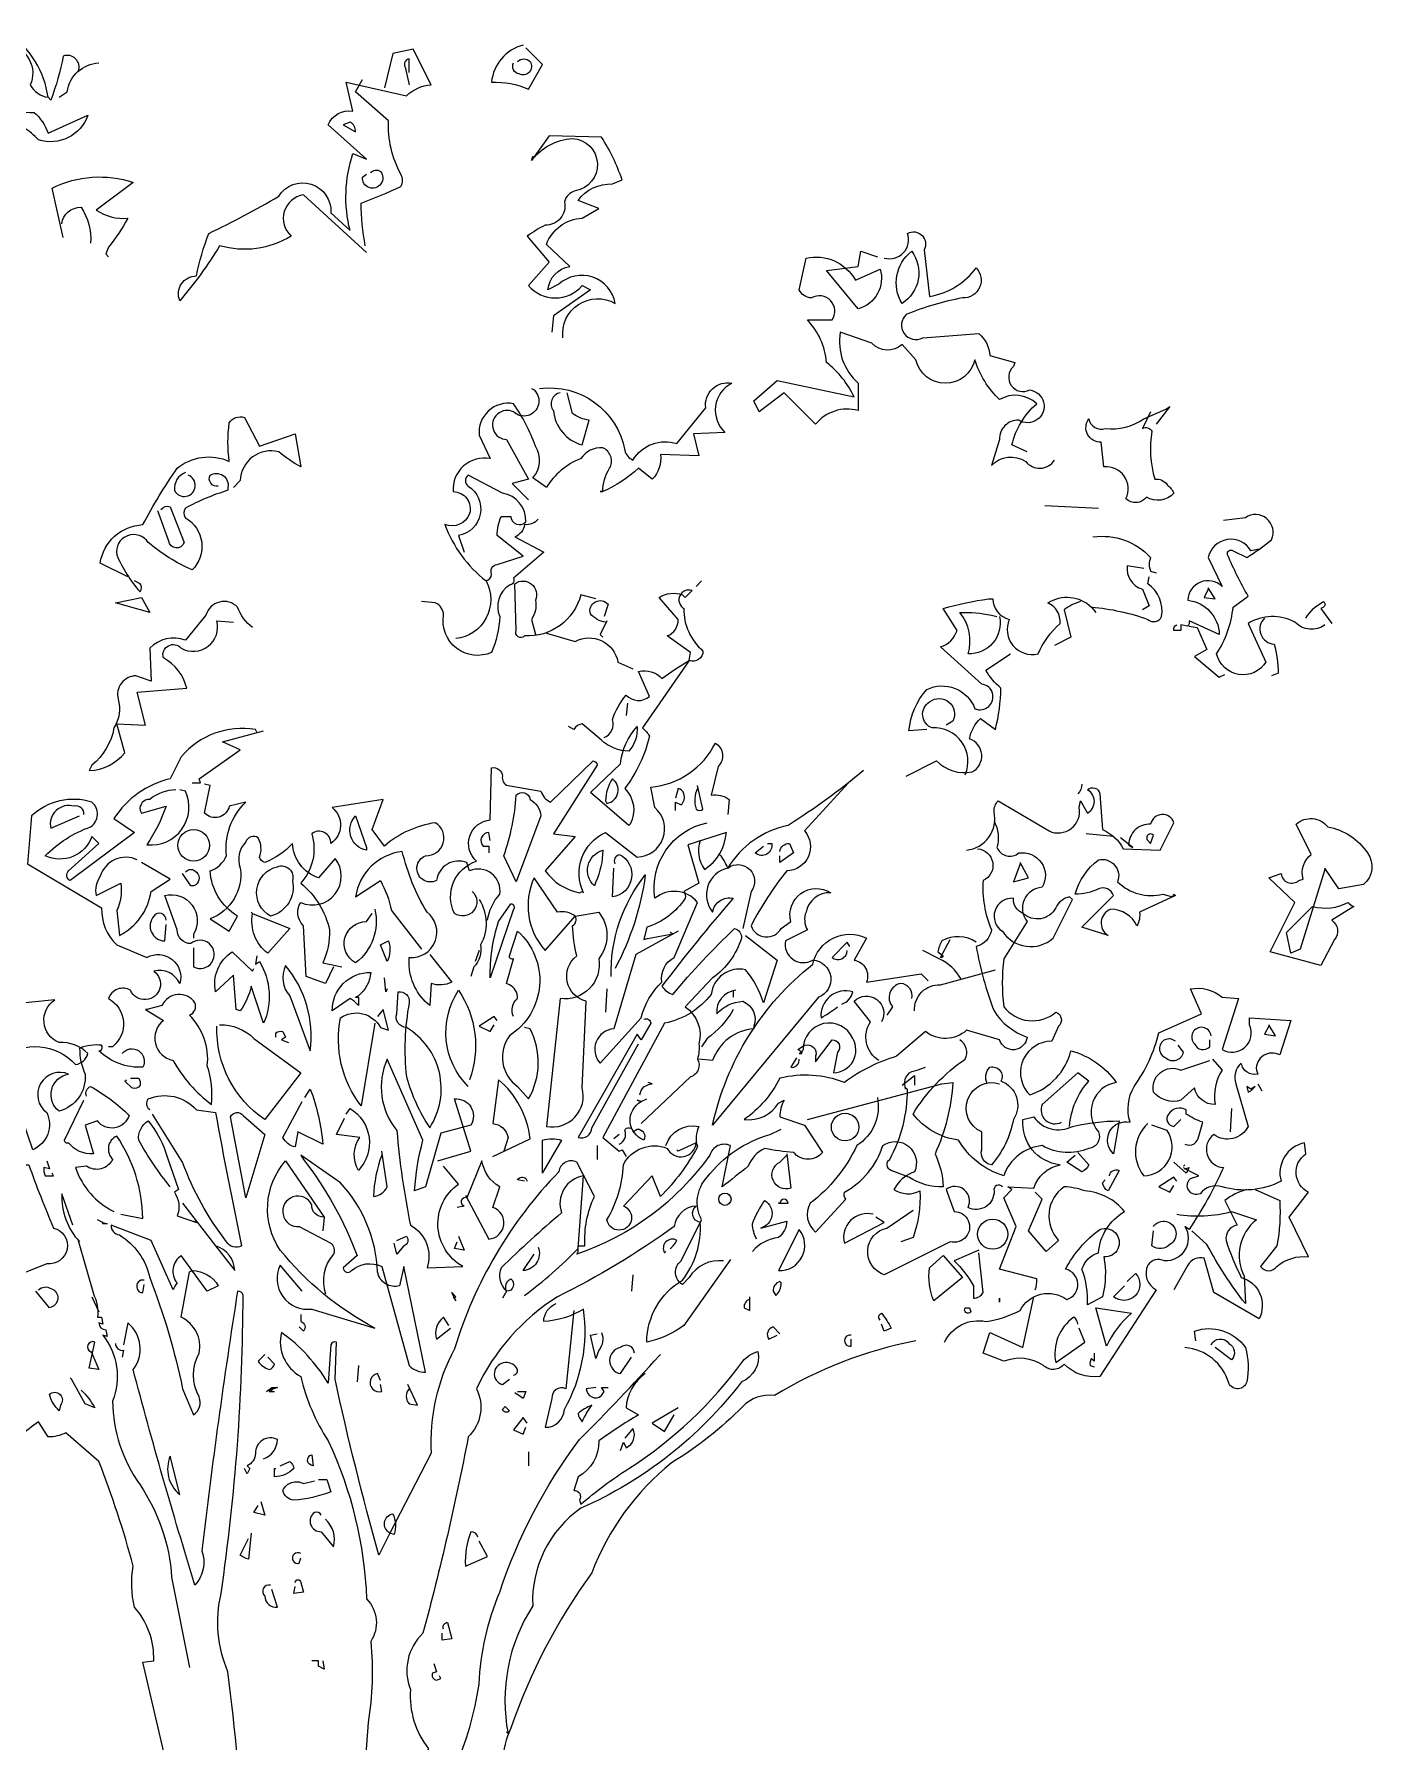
# Model space of a CAD drawing. Header units: metres. Extents: x 0 to 3.34, y 0 to 4.51.
# Drawn here: x 1.125 to 3.315, y 1.72 to 4.515 of the extents above; entities that cross this region are included whole.
import ezdxf

# ---------------------------------------------------------------- set-up
doc = ezdxf.new("R2010")
doc.units = ezdxf.units.M
doc.layers.add('Ceco.NET 19', color=7, linetype='Continuous')

msp = doc.modelspace()

# ---------------------------------------------------------------- linework, layer by layer
at = {"layer": 'Ceco.NET 19'}
for points in [[(1.026, 4.4381), (1.0147, 4.4629), (1.0125, 4.4651, -0.240921), (1.0822, 4.4314), (1.0889, 4.4314, 0.236053), (1.0822, 4.4966, -0.5), (1.1182, 4.4314, 0.236053), (1.1474, 4.4112, 0.211075), (1.0844, 4.5146, 0.162277), (1.0822, 4.4921), (1.0777, 4.4921, -0.383194), (1.0575, 4.4606, -0.056625), (1.0282, 4.4674), (1.0237, 4.4674)], [(1.1969, 4.4539, 0.651581), (1.1721, 4.4786, -0.045349), (1.1519, 4.4067), (1.1474, 4.4112)], [(1.669, 4.1571), (1.5656, 4.2515, 0.636124), (1.5453, 4.1841, -0.212875), (1.4284, 4.1683, -0.040161), (1.3632, 4.0784, -0.538727), (1.3902, 4.1189, -0.038391), (1.4105, 4.1886, 0.023422), (1.5251, 4.2493, -0.778931), (1.6105, 4.2223), (1.642, 4.1931, -0.14267), (1.6465, 4.319), (1.669, 4.31), (1.6061, 4.3662, -0.349304), (1.6465, 4.3887), (1.6353, 4.4359), (1.7342, 4.4134, -0.186783), (1.7747, 4.4314), (1.7454, 4.4898), (1.7117, 4.4831), (1.6982, 4.4269)], [(1.7387, 4.4516), (1.7387, 4.4741, 0.535172), (1.732, 4.4606), (1.7387, 4.4314)], [(1.9253, 4.4966, 0.315994), (1.8736, 4.4359, -0.114075), (1.9343, 4.4246), (1.9568, 4.4651), (1.9298, 4.4921)], [(1.9163, 4.4696, -0.449051), (1.9366, 4.4696, -0.780762), (1.9186, 4.4494, -0.5), (1.9096, 4.4674)], [(1.1654, 4.4112), (1.1789, 4.4202, -0.365204), (1.2306, 4.4674)], [(1.0417, 4.3842, 0.143021), (1.0282, 4.4314, -0.358047), (1.071, 4.4022, 0.172546), (1.1249, 4.3864, -0.123093), (1.1474, 4.3527), (1.2126, 4.3819, -0.40274), (1.1317, 4.3415, 0.082748), (1.1069, 4.3617, -0.343094), (1.0282, 4.283)], [(1.6668, 4.1683, -0.04158), (1.66, 4.238, 0.012192), (1.7252, 4.265, 0.248367), (1.7252, 4.2853, -0.13884), (1.705, 4.3729), (1.651, 4.4202), (1.6623, 4.4404)], [(1.6308, 4.3662), (1.651, 4.355, 0.276978), (1.642, 4.3707), (1.6308, 4.3662)], [(1.9905, 4.0177, -0.61586), (2.0759, 4.0739, 0.591492), (1.9838, 4.1054), (1.9658, 4.0964, -0.334061), (2.0018, 4.1346), (1.9635, 4.1706, -0.300079), (2.022, 4.2133), (2.049, 4.229), (2.0152, 4.2425, -0.24559), (2.0714, 4.2695), (2.0872, 4.2763, 0.064346), (2.0535, 4.346), (1.968, 4.3482), (1.9388, 4.3077, -0.216293), (2.0062, 4.3437, -0.89946), (2.0107, 4.2583, 0.265564), (1.9928, 4.2403, -0.5), (1.9613, 4.2021, 0.034439), (1.9321, 4.1841), (1.968, 4.1414), (1.9343, 4.1031, 0.461777), (2.022, 4.1031), (2.0355, 4.0964), (1.9748, 4.0537), (1.9725, 4.0267)], [(1.1721, 4.1818), (1.1541, 4.2628, -0.198578), (1.2868, 4.2718), (1.2261, 4.2268, 0.173447), (1.2778, 4.2133, -0.044205), (1.2463, 4.1661), (1.2418, 4.1549), (1.2463, 4.1504)], [(1.6757, 4.2875, -0.442368), (1.6915, 4.2898, -1.516525), (1.6623, 4.2808), (1.669, 4.2853)], [(1.1699, 4.2043, -0.388977), (1.2014, 4.2313, -0.162277), (1.2171, 4.1728)], [(2.5166, 4.1481, 0.600372), (2.5548, 4.1886, -0.753342), (2.5818, 4.1616), (2.5908, 4.0852, 0.194229), (2.6672, 4.1324, -0.678314), (2.6448, 4.0829, 0.051498), (2.5526, 4.0559, 0.881622), (2.5796, 4.0177), (2.6717, 4.0245, -0.201935), (2.6897, 3.9885), (2.7302, 3.9772), (2.728, 3.9705, 0.881622), (2.7549, 3.9323, -1.244614), (2.7369, 3.8828, 0.436066), (2.7055, 3.8513), (2.692, 3.8086, -0.359619), (2.7482, 3.8154, 0.522507), (2.7954, 3.8176)], [(2.7504, 3.8311), (2.7257, 3.8423, -0.157089), (2.7662, 3.9098, 0.333328), (2.7055, 3.9165, -0.128128), (2.665, 3.9817, -0.797302), (2.5683, 3.9817), (2.5458, 4.0065, -0.408356), (2.4964, 4.0087), (2.4447, 4.0267, 0.259506), (2.4739, 3.9435), (2.4739, 3.8985, 0.302765), (2.4042, 3.8761), (2.3525, 3.9278), (2.312, 3.8963), (2.303, 3.9143), (2.3412, 3.948), (2.4671, 3.921, 0.117401), (2.4222, 3.9772, 0.173203), (2.3907, 4.0469), (2.4312, 4.0469, 0.806671), (2.3975, 4.0829, -0.276978), (2.3772, 4.0964), (2.3885, 4.1481, -0.330963), (2.4694, 4.1121), (2.5099, 4.1301, -0.419418), (2.4739, 4.0649), (2.4222, 4.1279), (2.4739, 4.1346), (2.4784, 4.1593), (2.5054, 4.1504)], [(2.5616, 4.1593, -0.434998), (2.5458, 4.0739, -0.383423), (2.5616, 4.1593)], [(1.9523, 3.9345, -0.4021), (2.0917, 3.8333, 0.236053), (2.1052, 3.8176, -0.350769), (2.1771, 3.8446), (2.2243, 3.903, -0.513931), (2.2671, 3.9435, 0.519897), (2.2558, 3.8626), (2.2041, 3.8603), (2.2131, 3.8244), (2.1501, 3.8266, -0.233566), (2.1366, 3.7861), (2.1142, 3.8041, -0.081039), (2.0557, 3.7659), (2.0512, 3.7659), (2.0557, 3.7659, -0.147995), (2.067, 3.8041, 0.442368), (2.0557, 3.8378, 0.265564), (2.0197, 3.8199, 0.169403), (1.9635, 3.7726), (1.941, 3.7884, 0.349014), (1.9455, 3.8401, 0.066803), (1.9096, 3.9098, 0.501038), (1.8534, 3.8581), (1.8714, 3.8199, 0.492294), (1.8106, 3.7659, -0.5), (1.8376, 3.7299, -0.4142), (1.7972, 3.7119, 0.138321), (1.8646, 3.6198, -0.529709), (1.8151, 3.5253)], [(1.9388, 3.9345), (1.9433, 3.9323, -1.00415), (1.9096, 3.8963, 1.247116), (1.8983, 3.8513), (1.9343, 3.7861), (1.9073, 3.7794), (1.9343, 3.7524)], [(1.986, 3.9278, 0.54657), (1.9748, 3.8985, 0.310577), (2.022, 3.8423), (2.0332, 3.8828, -0.131805), (2.0062, 3.894), (1.9973, 3.9278)], [(1.2778, 3.6265), (1.2328, 3.649, -0.357925), (1.3025, 3.7119, -0.02861), (1.3587, 3.8041, -0.284912), (1.4442, 3.8154, -0.072906), (1.4442, 3.8783, -0.350769), (1.4689, 3.8873), (1.4936, 3.8401), (1.5521, 3.8603), (1.5611, 3.8064, -0.042465), (1.5251, 3.8311, 0.482147), (1.4622, 3.7839), (1.4509, 3.7726)], [(2.9528, 3.8963), (2.9393, 3.8693, -0.4142), (2.955, 3.8648, 0.112411), (2.9595, 3.7861, -0.302765), (2.9798, 3.7771, -0.099014), (2.991, 3.7636, -0.357651), (2.946, 3.7569, -0.463791), (2.9123, 3.7547, 0.593826), (2.8763, 3.8064), (2.8718, 3.8468, -0.62767), (2.8516, 3.8851, 0.457672), (2.8786, 3.8693, 0.184982), (2.9415, 3.8851), (2.9775, 3.9008), (2.9843, 3.9053), (2.9618, 3.8761)], [(1.4262, 3.7749, -0.618027), (1.4127, 3.7929, -0.649872), (1.4419, 3.7726), (1.4419, 3.7681, 0.048447), (1.3722, 3.7389, 0.291199), (1.3722, 3.7232, -0.493149), (1.3835, 3.6377, -0.073044), (1.3115, 3.6827, 0.819794), (1.2598, 3.6625, 0.07692), (1.298, 3.6018, 0.333328), (1.298, 3.6153), (1.289, 3.6198)], [(1.3722, 3.7974, 0.326447), (1.3542, 3.7681, 1.475342), (1.3767, 3.7929)], [(1.8646, 3.6198, 0.333328), (1.8736, 3.631, -0.5), (1.8826, 3.6467), (1.9253, 3.6602), (1.8826, 3.694, -0.099014), (1.8893, 3.7254), (1.9051, 3.7254, 0.663971), (1.9298, 3.7164, 0.376755), (1.8916, 3.7636), (1.8354, 3.7929, 0.5), (1.8354, 3.7749, -0.682281), (1.8196, 3.694), (1.8286, 3.667)], [(1.3318, 3.7367, -0.302765), (1.3475, 3.7412), (1.37, 3.6827, -0.816528), (1.3452, 3.685), (1.3273, 3.7344)], [(1.95, 3.7209, -0.243835), (1.9276, 3.7119, -0.263626), (1.9118, 3.6917), (1.959, 3.667), (1.9096, 3.6243, -0.535172), (1.9028, 3.613, 0.371796), (1.8871, 3.5613, -0.090164), (1.8736, 3.5028, -0.594772), (1.7949, 3.5636, 0.312363), (1.7814, 3.5838), (1.7589, 3.586)], [(3.2383, 3.5478, -0.369919), (3.1889, 3.5523, 0.264481), (3.1124, 3.5501), (3.1416, 3.4871, -0.666656), (3.0607, 3.5006, 0.123093), (3.0877, 3.577), (3.1124, 3.595, -0.027252), (3.0787, 3.6625, -0.720749), (3.0877, 3.6692), (3.1102, 3.658, 0.03653), (3.1506, 3.6872, 0.769547), (3.1079, 3.7232), (3.0719, 3.7187)], [(2.8584, 3.6917, -0.247742), (2.9528, 3.658, 0.207977), (2.9528, 3.6355), (2.9618, 3.6332)], [(3.1304, 3.6715), (3.1169, 3.6692, 0.686798), (3.0472, 3.658), (3.0697, 3.6108, 0.648468), (3.0135, 3.5883, -0.37442), (3.0652, 3.5321), (3.0157, 3.5546, -0.236053), (3.0135, 3.5456), (3.0022, 3.5478), (3.0022, 3.5388), (2.991, 3.5388, -0.4142), (2.9955, 3.5478)], [(2.9415, 3.64), (2.9146, 3.6445, 0.37204), (2.9393, 3.6063), (2.9505, 3.5793), (2.9393, 3.5725)], [(2.0445, 3.5905), (2.0197, 3.5973, -0.35936), (1.9276, 3.5298, -0.872879), (1.9141, 3.5388), (1.9118, 3.6153, -0.762802), (1.9455, 3.5883, -0.205246), (1.9388, 3.5568), (1.9455, 3.5321)], [(2.5863, 3.3769), (2.5571, 3.3747, -0.159866), (2.5863, 3.4421, -0.443787), (2.665, 3.4107, 1.153), (2.6762, 3.4511), (2.6088, 3.5118, 0.251633), (2.6358, 3.5388), (2.6133, 3.5748, -0.035156), (2.6875, 3.5905), (2.6942, 3.5905, 0.326782), (2.7212, 3.5568, 0.618027), (2.7684, 3.5006, -0.102722), (2.8044, 3.5501, 0.333328), (2.7842, 3.5838, -0.346832), (2.8561, 3.577, -0.064789), (2.9483, 3.5568, 0.5), (2.9708, 3.5613, 0.287735), (2.9483, 3.6153), (2.9505, 3.6265)], [(1.4824, 3.5433, -0.140045), (1.4577, 3.577, 0.57489), (1.406, 3.5636), (1.3722, 3.5231, 0.29335), (1.3138, 3.5096), (1.316, 3.4556), (1.2913, 3.4646, 0.477875), (1.2621, 3.4264, -0.21463), (1.2553, 3.3792, -0.178345), (1.2193, 3.3185), (1.2148, 3.3095, 0.217789), (1.2733, 3.3387), (1.2598, 3.3859), (1.307, 3.3837), (1.2935, 3.4376), (1.3745, 3.4444, 0.213028), (1.3363, 3.4939, -0.817993), (1.3655, 3.5096, 0.658905), (1.4239, 3.5546), (1.4509, 3.5523)], [(2.058, 3.3635, 0.4142), (2.0714, 3.3927, -0.085083), (2.0939, 3.4331, 0.409286), (2.1322, 3.4309), (2.1142, 3.4714, -0.286789), (2.1524, 3.4601, -0.035156), (2.1974, 3.4894), (2.1996, 3.5028), (2.1614, 3.5298, 0.308105), (2.1794, 3.5568), (2.1479, 3.5928, -0.220123), (2.1861, 3.5973), (2.1906, 3.5928), (2.2019, 3.604, 0.907883), (2.1884, 3.5748, 0.222046), (2.2198, 3.5051, -0.523941), (2.1974, 3.4894), (2.1209, 3.3792, -0.099014), (2.1322, 3.3657, -0.106323), (2.0917, 3.2803, -0.326889), (2.1007, 3.2218), (2.0984, 3.2196), (2.0355, 3.2735), (2.0849, 3.3207, -0.165176), (2.1119, 3.3814, -0.200851), (2.0984, 3.341, -0.173203), (2.0535, 3.359), (2.022, 3.3859, 0.236053), (2.0085, 3.3769), (1.9995, 3.3814)], [(2.0602, 3.5523, -0.178345), (2.0355, 3.5658, -0.817993), (2.0647, 3.5815), (2.058, 3.5613)], [(2.8381, 3.586, 0.092926), (2.8111, 3.5725), (2.8224, 3.5276), (2.7954, 3.5141)], [(3.2068, 3.5591, -0.132751), (3.2361, 3.586, -0.5), (3.2361, 3.577), (3.2316, 3.5748), (3.2496, 3.5501)], [(2.7055, 3.5613, -0.489075), (2.6538, 3.5006, 0.257034), (2.6403, 3.568, -0.076462), (2.692, 3.5636), (2.701, 3.5613)], [(3.1394, 3.5591, 0.656815), (3.1551, 3.5163, -0.053406), (3.1619, 3.4691), (3.1506, 3.4646)], [(1.9635, 3.5343), (2.0107, 3.5208, -0.510468), (2.0804, 3.4871), (2.1052, 3.4759)], [(2.5526, 3.3005), (2.602, 3.3252, 0.25), (2.6605, 3.3072, 0.663467), (2.656, 3.3612, -0.148178), (2.674, 3.3949), (2.6987, 3.3769, 0.057068), (2.7077, 3.4444, -0.099014), (2.683, 3.4736), (2.7235, 3.5006)], [(2.6493, 3.3027, 0.559616), (2.5953, 3.3792, -0.630219), (2.5908, 3.4219, -0.808411), (2.629, 3.3904), (2.6178, 3.3837)], [(1.4891, 3.3724), (1.4869, 3.3769, 0.262833), (1.3655, 3.332), (1.3475, 3.296, 0.194489), (1.2553, 3.2308), (1.289, 3.2083), (1.1834, 3.1296, -0.535172), (1.1811, 3.1454), (1.2306, 3.1903), (1.2193, 3.2016, -0.445358), (1.1429, 3.1701, -0.112671), (1.2171, 3.2173, 0.498764), (1.2193, 3.2578, 0.269211), (1.1204, 3.2353), (1.1137, 3.1566), (1.2351, 3.0847, 0.212448), (1.2598, 3.024), (1.3093, 3.0037, -0.669449), (1.3632, 2.961, 0.362045), (1.3205, 2.9812, -1.319412), (1.2823, 2.9498, 0.480621), (1.2463, 2.9363, -0.538818), (1.2531, 2.8576), (1.2463, 2.8576)], [(1.8421, 3.1116, -0.931778), (1.8129, 3.0757, -0.45929), (1.8489, 3.1611, -0.660172), (1.8714, 3.2286), (1.8736, 3.314, -0.442368), (1.8916, 3.3005, 0.4142), (1.9006, 3.2848), (1.9545, 3.2758, 0.219635), (1.9703, 3.2578), (2.04, 3.3252, -0.333328), (2.0467, 3.3185), (1.9748, 3.2061), (2.0107, 3.2016), (1.9613, 3.1454, 0.188675), (2.0175, 3.1094), (2.022, 3.1116), (2.0242, 3.1094, -0.420059), (2.0602, 3.2083), (2.1119, 3.1679, 0.685608), (2.1411, 3.2488), (2.1344, 3.2825, 0.263565), (2.2401, 3.3545, -0.49028), (2.2446, 3.3162), (2.2333, 3.269, -0.205246), (2.2626, 3.2623), (2.2603, 3.2375)], [(2.4829, 3.3095, -0.032425), (2.3592, 3.2196, 0.210526), (2.2603, 3.1499, 0.557053), (2.2356, 3.0779, -0.431534), (2.2693, 3.1004, 0.015289), (2.1524, 2.9565, 0.162277), (2.1704, 2.943, -0.030579), (2.2715, 3.0509, -0.355026), (2.2828, 3.0352, -0.161758), (2.2356, 2.97), (2.1906, 2.9228, -0.32045), (2.2131, 2.8621, -0.099014), (2.2108, 2.8374, -0.46698), (2.1996, 2.8081), (2.1187, 2.7317)], [(1.3565, 3.278, 0.162277), (1.3138, 3.2623, 0.463791), (1.298, 3.2443), (1.3003, 3.2398), (1.3408, 3.251, -0.058853), (1.3093, 3.1881, 0.588898), (1.3722, 3.2758), (1.3632, 3.278)], [(1.615, 2.988), (1.6016, 2.961), (1.5701, 2.9722), (1.5656, 3.0554, -0.355026), (1.5611, 3.0937, 0.788391), (1.6173, 3.1656), (1.5903, 3.1341, -0.312881), (1.5476, 3.1903, -0.116058), (1.5026, 3.1589, -0.265564), (1.4936, 3.1679, 0.226822), (1.4914, 3.1993, 0.49527), (1.4712, 3.1926, 0.295303), (1.4622, 3.1499, -0.346893), (1.4127, 3.0667), (1.4442, 3.0464), (1.4577, 3.0712, -0.244461), (1.4127, 3.1454, 0.215332), (1.4397, 3.1701, -0.236053), (1.4712, 3.2578), (1.4442, 3.251, -0.59729), (1.4037, 3.2398), (1.4127, 3.2848), (1.4037, 3.287)], [(1.9141, 3.1274), (1.8938, 3.1701, 0.065445), (1.9141, 3.269, -0.659393), (1.9366, 3.2623, -0.236053), (1.9545, 3.2353), (1.9141, 3.1274)], [(2.0625, 3.2555, 0.659393), (2.0714, 3.296, 0.139038), (2.0602, 3.26), (2.0625, 3.2555)], [(2.1749, 3.2443), (2.1749, 3.2578), (2.1839, 3.2533, 0.302765), (2.1884, 3.2713, 0.265564), (2.1794, 3.2803), (2.1749, 3.2645)], [(2.2108, 3.2803, 0.195877), (2.2086, 3.2465, 0.4142), (2.2198, 3.2465), (2.2108, 3.2848)], [(2.4582, 3.2893), (2.3862, 3.2106, -0.63649), (2.357, 3.1454, 0.04776), (2.2985, 3.0554, 0.639832), (2.348, 3.0509), (2.3637, 3.0622, -0.689148), (2.4289, 3.1094, 0.369919), (2.3885, 3.0779, 0.225418), (2.3907, 3.0487), (2.3547, 3.0307, 0.638885), (2.3997, 2.9992, -0.813461), (2.4087, 2.9385), (2.2356, 2.7294, -0.173706), (2.3997, 2.9925, -0.490295), (2.4874, 3.0352), (2.4671, 2.9992, -0.489075), (2.4874, 2.9633), (2.5773, 2.9767), (2.5886, 2.9655)], [(2.6515, 3.1791, 0.444092), (2.6965, 3.242, -0.197815), (2.7032, 3.26), (2.7864, 3.2106, 0.607483), (2.8359, 3.2488), (2.8381, 3.26), (2.8494, 3.2398, 0.589737), (2.8494, 3.278, -0.60791), (2.8696, 3.2713), (2.8741, 3.2128, -0.177399), (2.9078, 3.1813), (2.9685, 3.1791), (2.991, 3.2241, 0.765594), (2.9528, 3.2218, 0.420074), (2.9168, 3.1881), (2.9236, 3.1836), (2.9033, 3.1993)], [(2.8404, 3.287, -0.173203), (2.8336, 3.2713)], [(1.2059, 3.2375, 0.541687), (1.1901, 3.251, 0.576218), (1.1519, 3.2151), (1.1991, 3.2353)], [(1.8669, 3.0644, -0.149368), (1.8871, 3.1071, 0.589905), (1.8376, 3.1454), (1.8331, 3.1589, 0.490158), (1.7837, 3.1296, -1.060547), (1.7657, 3.1701, 0.776093), (1.7814, 3.2241, 0.142365), (1.6982, 3.1858), (1.678, 3.2128), (1.696, 3.2623), (1.6128, 3.2488, -0.50354), (1.6105, 3.1903, 0.628937), (1.5791, 3.2061, -0.265564), (1.5611, 3.1251, -0.169571), (1.6083, 3.0487, -0.119873), (1.5971, 2.9947), (1.6285, 2.988)], [(1.669, 3.1836), (1.669, 3.1791, -0.602081), (1.651, 3.2353), (1.669, 3.1836)], [(2.1794, 3.0464), (2.1097, 3.0082), (2.0737, 2.8868, 0.621735), (2.0512, 2.8306), (2.1187, 2.9048, -0.145264), (2.1524, 2.9633, -0.318115), (2.1726, 3.0037), (2.2108, 3.0937, 0.4142), (2.1411, 3.1004, -0.3983), (2.2266, 3.2241)], [(2.6965, 3.2263, -0.203796), (2.701, 3.1836, 0.5), (2.7369, 3.1746, -0.634598), (2.7752, 3.1184, 0.605972), (2.7504, 3.0622), (2.7122, 3.0015, 0.057175), (2.7122, 2.9228, 0.421936), (2.7976, 2.9138, -0.582718), (2.8021, 2.8913), (2.7909, 2.8666, 0.620148), (2.7504, 2.7834), (2.7549, 2.7789, 0.257812), (2.8224, 2.8508, -0.173203), (2.8966, 2.7991, 0.587067), (2.8673, 2.7182, -0.514618), (2.8516, 2.6912, -0.232178), (2.7752, 2.6957, 0.29216), (2.7122, 2.6462, -0.185837), (2.638, 2.7047, -0.198715), (2.5638, 2.7474, -0.106171), (2.6493, 2.8374, 0.37854), (2.6403, 2.8688)], [(3.2383, 3.1476), (3.1978, 3.0172), (3.1821, 3.0105), (3.1754, 3.0442), (3.2181, 3.0869, 0.182709), (3.2765, 3.0937, 0.162277), (3.2855, 3.0869), (3.2496, 3.0644, -0.442368), (3.2541, 3.033), (3.2316, 2.9902), (3.1484, 3.0127), (3.1889, 3.0937), (3.1461, 3.1341), (3.1664, 3.1409, 0.608597), (3.1956, 3.1296), (3.2023, 3.1319, -0.302765), (3.2158, 3.1723), (3.1911, 3.2218, -0.435272), (3.2428, 3.2173, -0.199997), (3.308, 3.1746, -0.39035), (3.3013, 3.1229), (3.2608, 3.1161), (3.2383, 3.1499), (3.2383, 3.1476)], [(1.8714, 3.1948), (1.8691, 3.2083, 0.663971), (1.8601, 3.1858), (1.8691, 3.1858), (1.8691, 3.1746)], [(2.2153, 3.1948, 0.240036), (2.2221, 3.1476, 0.2379), (2.2581, 3.2083), (2.1951, 3.1881), (2.2131, 3.1251), (2.1884, 3.1116, -0.236053), (2.1906, 3.1004, -0.178345), (2.1277, 3.0532), (2.1232, 3.033, -0.026764), (2.1704, 3.0419), (2.1659, 3.0442)], [(2.3255, 3.1903), (2.3323, 3.1903, -0.707504), (2.3053, 3.1746), (2.3188, 3.1858)], [(2.3457, 3.1768, -0.380188), (2.3615, 3.1903), (2.3682, 3.1746), (2.3457, 3.1589), (2.3457, 3.1701)], [(2.9573, 3.2038, 1), (2.9483, 3.1948), (2.9528, 3.1903), (2.9573, 3.2038)], [(1.2935, 3.1634, 0.456619), (1.2328, 3.1364, 0.205246), (1.2261, 3.1049), (1.2666, 3.1251, -0.146759), (1.2598, 3.0802), (1.2643, 3.0397, 0.245285), (1.316, 3.1116), (1.3475, 3.1319), (1.3003, 3.1589)], [(2.6695, 3.1813, -0.781662), (2.6785, 3.1296, 0.117264), (2.692, 3.0487, -0.313339), (2.6672, 3.0217, 0.047501), (2.6965, 2.916, 0.169022), (2.7504, 2.8733, -0.818817), (2.7055, 2.8688), (2.6515, 2.8846, -0.366302), (2.5841, 2.8823), (2.5368, 2.8418, 0.087692), (2.4514, 2.7991, 0.152817), (2.3457, 2.8059, -0.122787), (2.2873, 2.7384, 0.295853), (2.3435, 2.7654), (2.3525, 2.7699, 0.119873), (2.3457, 2.7429), (2.3862, 2.7294), (2.4154, 2.6845, -0.477066), (2.3682, 2.6845, -0.0401), (2.321, 2.6912, 0.198517), (2.294, 2.662, -0.006836), (2.2513, 2.6283), (2.2648, 2.6957, 0.45993), (2.2311, 2.68, -0.158264), (2.013, 2.5181), (2.0152, 2.5226), (2.0152, 2.5316), (2.0265, 2.5316, -0.124191), (2.0422, 2.6125), (2.013, 2.6687, 0.514618), (1.9838, 2.653, 0.118927), (1.8129, 2.363, 0.137955), (1.7747, 2.1921), (1.7072, 2.0617, -0.704712), (1.7117, 2.0932, -0.204086), (1.714, 2.0594), (1.7072, 2.0617), (1.6892, 2.0257, -0.014694), (1.6173, 2.3135), (1.6195, 2.3742, 0.4142), (1.6105, 2.3697), (1.6061, 2.3068, 0.101822), (1.5296, 2.3899, 0.33992), (1.5611, 2.318, 0.085938), (1.6061, 2.2123, -0.100525), (1.669, 1.9538, -0.35463), (1.6757, 1.8841, -0.067169), (1.6713, 1.7514), (1.6443, 1.3872)], [(1.7724, 3.0082), (1.8084, 2.9633, -0.204086), (1.7747, 2.961), (1.7724, 2.925, -0.226822), (1.7387, 2.9947), (1.7387, 3.0037, 0.749039), (1.7679, 3.0779, -0.077942), (1.7275, 3.1768, 0.34404), (1.651, 3.1026), (1.6915, 3.1296, -0.080353), (1.7095, 3.0802), (1.7589, 3.0172)], [(2.0422, 3.1206, -0.592255), (2.0557, 3.1791, -0.099731), (2.0445, 3.1274), (2.0422, 3.1206)], [(2.0759, 3.1566, -0.4142), (2.0827, 3.1723, -0.738571), (2.0714, 3.1026), (2.0737, 3.1499)], [(2.2468, 3.1723, -0.062256), (2.2603, 3.1499, -0.882339), (2.2985, 3.1116), (2.285, 3.0509)], [(2.9933, 3.1049), (2.9348, 3.0779, -0.162277), (2.9303, 3.0554, 0.291199), (2.8876, 3.0824, 0.630219), (2.8831, 3.0397), (2.8404, 3.0532), (2.8921, 3.1049, 0.4142), (2.8673, 3.1161, -0.124695), (2.8291, 3.1071, -0.156006), (2.8673, 3.1634, -0.597885), (2.8988, 3.1274, 0.261948), (2.973, 3.1071), (2.9888, 3.1026), (2.991, 3.1071), (2.9933, 3.1049)], [(1.3722, 3.1431, -0.5), (1.3902, 3.1431, -0.582718), (1.3857, 3.1206), (1.3812, 3.1206), (1.3677, 3.1409)], [(1.5229, 3.1521, -0.630219), (1.5476, 3.1296, -0.40654), (1.5116, 3.0712, -0.689621), (1.5229, 3.1521)], [(2.0107, 3.0712), (2.049, 3.0779, -0.352936), (2.049, 3.0015, -0.5103), (1.986, 2.9363), (1.9635, 2.7272, 0.554825), (2.022, 2.7901), (2.0287, 2.9318, -0.628204), (2.013, 3.006, -0.044617), (2.0062, 3.0554, 0.4142), (2.0107, 3.0712, 0.205246), (1.9815, 3.0779), (1.9433, 3.1341, 0.298126), (1.9613, 3.015), (2.0107, 3.0712)], [(2.0692, 2.9722, -0.174072), (2.1254, 3.1386, -0.088486), (2.0759, 2.9857)], [(1.3857, 3.0195), (1.3857, 2.988, 1.877945), (1.3812, 3.0262, -0.4142), (1.3587, 3.0487), (1.3385, 3.1049, -0.674286), (1.3857, 3.0419), (1.3857, 3.0352)], [(2.7437, 3.0757, -0.319077), (2.728, 3.1004, 0.777725), (2.71, 3.0464, 0.455246), (2.7932, 3.0352), (2.8246, 3.0982), (2.8201, 3.1026, 0.25296), (2.7976, 3.0847, -0.489075), (2.7437, 3.0757)], [(1.3408, 3.0644, 0.741867), (1.3205, 3.0712, 0.6409), (1.3385, 3.0307), (1.3408, 3.0577)], [(1.4824, 3.0757), (1.5431, 3.0509), (1.5071, 3.0105, -0.284134), (1.4824, 3.0757), (1.4801, 3.0779), (1.4824, 3.0757)], [(1.6825, 3.0824, -0.297256), (1.651, 2.9947, -0.782791), (1.669, 3.0622), (1.678, 3.0757)], [(1.8534, 3.0982, -0.272202), (1.8556, 3.024, -0.236053), (1.8444, 2.988), (1.8399, 2.9722)], [(1.8714, 2.97, -0.079437), (1.8848, 3.0622), (1.9051, 3.0914, -0.618027), (1.9096, 3.0824), (1.8714, 2.97)], [(1.9096, 2.907, -0.35614), (1.9163, 2.9363, 0.302765), (1.9028, 2.9588), (1.8983, 2.961), (1.9096, 3.0015, -0.618027), (1.9028, 3.006), (1.9163, 3.0464, -0.499023), (1.9028, 2.8756, 0.420273), (1.9163, 2.7924), (1.9343, 2.7721, 0.254562), (1.9366, 2.8868), (1.9276, 2.8891)], [(1.7027, 2.997), (1.6915, 3.024), (1.705, 3.0307, -0.195877), (1.7027, 2.997)], [(2.2895, 3.0397), (2.3412, 2.9992), (2.3188, 2.9295, 0.096893), (2.2895, 2.9835, 0.449585), (2.2333, 2.943, -0.175735), (2.1569, 2.8958), (2.0557, 2.7092), (2.0827, 2.6867), (2.0872, 2.689), (2.0939, 2.6777)], [(2.4604, 3.0217), (2.4559, 3.0285), (2.4312, 3.0037, 0.630219), (2.4559, 3.015)], [(2.6672, 3.0285, 0.278625), (2.611, 3.0307, 0.07106), (2.6043, 3.0127), (2.6133, 3.006), (2.611, 3.0037), (2.6088, 3.0037), (2.6245, 3.033)], [(1.4891, 3.006), (1.4869, 2.9925), (1.4936, 2.997, -0.242218), (1.5004, 2.8958), (1.4801, 2.9565, -0.092926), (1.4622, 2.916), (1.4554, 2.9183), (1.4509, 2.9745), (1.4217, 2.9475, -0.309006), (1.4487, 3.0127), (1.4824, 2.9812), (1.4846, 2.9857)], [(2.6425, 2.9678, 0.159607), (2.6065, 3.0015), (2.5796, 3.015)], [(1.5364, 2.9902, 0.305054), (1.5431, 2.9408), (1.5768, 2.8508, 0.208984), (1.5364, 2.9902)], [(1.6555, 2.9408), (1.651, 2.9385), (1.6555, 2.9385), (1.6555, 2.925, 0.099014), (1.642, 2.9363), (1.6128, 2.916, -0.428558), (1.6757, 2.979, -0.211655), (1.6555, 2.9408)], [(2.5661, 2.916, -0.447098), (2.6088, 2.9588), (2.6987, 2.9835)], [(1.2688, 2.8463, -0.923187), (1.3025, 2.8239, -0.205933), (1.2306, 2.8508, 0.618027), (1.2351, 2.8598, 0.123093), (1.1991, 2.8553, 0.111496), (1.2081, 2.8126, -0.361099), (1.1654, 2.7519, -0.656662), (1.1811, 2.8126, 0.887543), (1.1452, 2.7497, -0.427811), (1.1227, 2.689), (1.0889, 2.7879, 0.077148), (0.9923, 2.8441), (0.9923, 2.8486), (0.981, 2.8486), (1.071, 2.8396, -0.386002), (1.1924, 2.8284, 0.310577), (1.2126, 2.8463, 0.21463), (1.1654, 2.8643, -0.608597), (1.1586, 2.934), (1.0889, 2.9273, 0.236053), (1.062, 2.9453), (1.0507, 2.9408)], [(1.3093, 2.9183), (1.307, 2.9183), (1.3363, 2.9003, 0.643906), (1.352, 2.8351, 0.101837), (1.4149, 2.7632, 0.105927), (1.4082, 2.8261, 0.22554), (1.379, 2.9093, 0.4142), (1.388, 2.9295, 0.580322), (1.334, 2.925), (1.3093, 2.9183)], [(1.7342, 2.8891, -0.523941), (1.7185, 2.9115), (1.7207, 2.9475, -0.5), (1.7387, 2.9295, 0.072708), (1.7342, 2.8081, 0.077194), (1.7724, 2.7249, 0.423996), (1.7342, 2.8891)], [(1.8354, 2.7924, -0.356445), (1.8196, 2.9498, -0.241074), (1.8376, 2.8036)], [(2.2738, 2.9498, 0.4142), (2.2423, 2.9115, -0.198578), (2.285, 2.9318, -0.4142), (2.303, 2.8913), (2.303, 2.8868, 0.297668), (2.2356, 2.8351), (2.2131, 2.8374)], [(2.4469, 2.9273, 0.291199), (2.4649, 2.9475, 0.528915), (2.4132, 2.9048, 0.039932), (2.4402, 2.9228)], [(2.5076, 2.8351, -0.424515), (2.4941, 2.8981), (2.4671, 2.9318, -0.880783), (2.5121, 2.8981)], [(2.5616, 2.9363, 0.45993), (2.5436, 2.961, 0.578781), (2.5301, 2.9228), (2.5211, 2.9093)], [(2.7639, 2.4596, 0.123093), (2.7662, 2.4776), (2.7055, 2.4934), (2.7324, 2.5631), (2.7122, 2.6103), (2.7257, 2.6238), (2.719, 2.6283), (2.7617, 2.626, -0.276978), (2.8044, 2.6642, -0.407166), (2.7437, 2.7384), (2.7617, 2.7429, 0.386765), (2.8246, 2.7272, -0.051407), (2.9011, 2.7362), (2.8921, 2.6822, -0.775711), (2.9191, 2.7339, -0.210693), (2.9258, 2.7924, 0.09433), (2.9663, 2.8801), (3.036, 2.9115), (3.018, 2.952, -0.236053), (3.0697, 2.9385), (3.0967, 2.9363), (3.0697, 2.8531, 0.739182), (3.1147, 2.8936), (3.1147, 2.9048), (3.1821, 2.9003), (3.1641, 2.8441, 0.593628), (3.1259, 2.8194), (3.1281, 2.8126, -0.427887), (3.1012, 2.8306, 0.302765), (3.0922, 2.7969), (3.1124, 2.7272, -0.464859), (3.0562, 2.7137, 0.698227), (3.0719, 2.6597, -0.045349), (3.0157, 2.5586), (3.009, 2.5631, -0.599991), (2.9753, 2.5069, 0.395447), (2.9483, 2.5001, 0.406204), (2.9618, 2.4596), (2.8696, 2.318, -0.242004), (2.8111, 2.3382, -0.463791), (2.7774, 2.336, 0.242371), (2.7122, 2.3427), (2.6785, 2.3562), (2.6897, 2.3899), (2.7437, 2.3652), (2.7617, 2.4484)], [(1.6825, 2.8958), (1.66, 2.7609, -0.216599), (1.6263, 2.9048, -0.447189), (1.6915, 2.8891), (1.705, 2.8846), (1.696, 2.9183), (1.687, 2.907)], [(2.2693, 2.9183, -0.109482), (2.2266, 2.8711), (2.2176, 2.8576)], [(1.4284, 2.8936, -0.195694), (1.4846, 2.8711), (1.5611, 2.8149), (1.5026, 2.7384, -0.258652), (1.4239, 2.8913)], [(1.5206, 2.8733), (1.5206, 2.8801, -0.236053), (1.5319, 2.8823), (1.5364, 2.8733), (1.5296, 2.8688), (1.5409, 2.8643)], [(2.1232, 2.9026, -0.535172), (2.1344, 2.8958), (2.1187, 2.8688), (2.1119, 2.8778), (2.0152, 2.7092, 0.523941), (2.0377, 2.7249), (2.1142, 2.8621)], [(2.3862, 2.8598, -0.632065), (2.4042, 2.8418), (2.4042, 2.8329), (2.4312, 2.8688, -0.680847), (2.4402, 2.8486), (2.4334, 2.8149, 0.580322), (2.4649, 2.8711, 0.820084), (2.384, 2.8531), (2.3817, 2.8486), (2.375, 2.8531), (2.3862, 2.8598)], [(3.0517, 2.8756, 1.387421), (3.0247, 2.8621, 0.544022), (3.0495, 2.8576), (3.0495, 2.8688)], [(2.9933, 2.8666, 1.182175), (2.9775, 2.8396, 0.588394), (3.0067, 2.8486), (2.9977, 2.8598)], [(1.7859, 2.671), (1.8399, 2.6867), (1.8129, 2.7721, -0.618027), (1.8399, 2.7294), (1.7904, 2.7159), (1.7657, 2.6283), (1.7477, 2.6215, -0.048447), (1.7612, 2.7047), (1.7027, 2.8374, 0.283707), (1.7185, 2.7204, 0.030441), (1.7409, 2.5653, -0.369919), (1.7679, 2.4956), (1.8264, 2.4979, -0.550293), (1.8196, 2.6328), (1.7949, 2.662)], [(2.3727, 2.8396), (2.3637, 2.8239, 0.45993), (2.3772, 2.8351), (2.3772, 2.8374)], [(2.3907, 2.7384), (2.611, 2.7969), (2.629, 2.7991, -0.09053), (2.5998, 2.6822, -0.098373), (2.6133, 2.6283, -0.158417), (2.5571, 2.644), (2.5279, 2.6552, -0.618027), (2.5256, 2.6732, 0.124496), (2.5548, 2.7879), (2.5503, 2.7901), (2.5526, 2.7879, -0.4142), (2.5616, 2.8171), (2.5706, 2.8194), (2.5841, 2.8239)], [(2.6852, 2.7969, -0.32518), (2.6897, 2.8239, -0.660995), (2.7077, 2.8014, -0.484589), (2.728, 2.7384, -0.136536), (2.692, 2.6642, -0.447098), (2.6762, 2.689), (2.6762, 2.7182, -0.949951), (2.7055, 2.7969)], [(3.054, 2.8374), (3.0697, 2.8194, 0.185669), (3.0585, 2.7632, -0.373596), (3.0247, 2.7901), (3.0022, 2.7699, -0.302765), (2.9573, 2.7834, -0.609818), (3.0022, 2.8194), (3.0495, 2.8351)], [(1.2823, 2.8059), (1.2958, 2.8059, -0.236053), (1.298, 2.7946, -0.4142), (1.2845, 2.7901), (1.2733, 2.8014), (1.2756, 2.8036)], [(1.8758, 2.6777), (1.9366, 2.7069, 0.194931), (1.8848, 2.8036), (1.8758, 2.7317, -0.335129), (1.9006, 2.7092), (1.8938, 2.6867), (1.8961, 2.6912)], [(2.1164, 2.7789, -0.368179), (2.1366, 2.7969), (2.1299, 2.7991)], [(2.8201, 2.7272, -0.165222), (2.8516, 2.8014), (2.8336, 2.8149), (2.7752, 2.7632, 0.703232), (2.8066, 2.7339)], [(1.2104, 2.7766, -0.4142), (1.2171, 2.7924, -0.068741), (1.28, 2.7452, -0.613083), (1.2283, 2.7362), (1.2081, 2.7294), (1.2216, 2.6822, -0.248093), (1.1811, 2.7002, -0.618027), (1.1744, 2.7047), (1.2059, 2.7699)], [(1.3138, 2.7542, -0.369919), (1.3115, 2.7721, -0.322647), (1.3902, 2.7542), (1.4217, 2.7497, 0.00798), (1.4644, 2.5316, -0.4142), (1.4397, 2.5383, -0.077515), (1.3677, 2.6687), (1.3183, 2.7474)], [(1.5678, 2.7744), (1.5768, 2.7879, -0.071396), (1.5971, 2.698), (1.5566, 2.7182), (1.5521, 2.6935, -0.236053), (1.5319, 2.7092), (1.5633, 2.7677)], [(2.0827, 2.698, 0.4142), (2.0917, 2.7204, -0.819794), (2.1052, 2.7182), (2.1119, 2.7227, -0.566177), (2.1232, 2.7047, -0.644958), (2.1187, 2.7677), (2.1119, 2.7699), (2.1187, 2.7677), (2.1277, 2.7721)], [(2.5054, 2.7744, -0.310577), (2.4716, 2.6957, -0.122925), (2.3952, 2.6013, 0.363174), (2.4042, 2.5541), (2.4537, 2.608, -0.236053), (2.4514, 2.6193, 0.191803), (2.5144, 2.6957, -0.770874), (2.5661, 2.653, 0.162277), (2.5368, 2.6305), (2.5324, 2.6238, 0.265564), (2.5751, 2.6215, -0.095016), (2.5638, 2.5451), (2.5436, 2.5383)], [(1.4712, 2.6103), (1.4464, 2.7429, -0.561981), (1.4667, 2.7452), (1.5026, 2.7137), (1.4712, 2.6103)], [(1.6353, 2.7474), (1.642, 2.7564, -0.480316), (1.6555, 2.6552, -0.290115), (1.6578, 2.7092), (1.6195, 2.7137), (1.633, 2.7407)], [(3.009, 2.698, 0.535172), (3.0315, 2.7114), (3.0382, 2.7339, -0.069427), (3.0112, 2.7474), (3.0112, 2.7542, 0.38205), (2.982, 2.7474, 0.608597), (2.991, 2.7272), (3.0022, 2.7384)], [(1.2666, 2.5833), (1.3025, 2.5765, 0.145935), (1.2598, 2.7114, 0.523941), (1.2531, 2.6732, -0.45993), (1.2104, 2.662), (1.1924, 2.6597, 0.199142), (1.2553, 2.5878)], [(1.3475, 2.6283, -0.047333), (1.2958, 2.7047, -0.291199), (1.3115, 2.7362, -0.104111), (1.343, 2.6755), (1.361, 2.6238), (1.3542, 2.6193, -0.257767), (1.3587, 2.581), (1.3902, 2.5698), (1.3857, 2.5721)], [(2.1591, 2.6957, -0.384506), (2.2131, 2.7272, 0.195877), (2.2108, 2.6935, -0.073074), (2.1501, 2.6125), (2.1366, 2.6462), (2.0894, 2.5968, -1.743393), (2.0625, 2.5743, 0.124786), (2.0894, 2.6642, -0.390579), (2.1614, 2.6912, 0.76149), (2.2086, 2.7002), (2.1794, 2.6867), (2.1771, 2.689)], [(2.2536, 2.5069, 0.295853), (2.1974, 2.4799), (2.1861, 2.4686, -0.531342), (2.1839, 2.5069), (2.2176, 2.5743, -0.321411), (2.2266, 2.644, -0.165146), (2.33, 2.7137), (2.348, 2.7227)], [(2.9483, 2.7317, 0.392609), (2.9415, 2.6462, 0.592926), (2.9798, 2.7204), (2.955, 2.7294)], [(1.6937, 2.68, 0.077118), (1.6802, 2.6125, 0.267303), (1.7027, 2.6283), (1.6937, 2.6867)], [(1.959, 2.6552), (1.9568, 2.6507), (1.9568, 2.7047, -0.145767), (1.9883, 2.7047), (1.959, 2.6552)], [(2.8336, 2.6845), (2.8516, 2.6642, -0.199997), (2.8404, 2.653), (2.8156, 2.6687), (2.8291, 2.68)], [(3.1237, 2.6238), (3.1641, 2.6058, -0.062256), (3.1596, 2.5316), (3.1326, 2.4979, 0.511307), (3.1596, 2.4979, -0.211151), (3.2113, 2.5136), (3.1799, 2.5788), (3.2113, 2.6193, -0.569229), (3.2068, 2.6822), (3.2046, 2.7002, 0.435181), (3.1664, 2.6373, -0.191376), (3.0697, 2.6283, 0.32045), (3.0337, 2.617, -0.867294), (3.018, 2.6417), (3.0315, 2.6462), (3.009, 2.6575), (3.0067, 2.6597), (3.009, 2.6575), (3.0157, 2.6597), (3.0112, 2.6507), (2.991, 2.6687)], [(1.1024, 2.6642), (1.1159, 2.6642, 0.014771), (1.1564, 2.5608, -0.94693), (1.1452, 2.5024), (1.1002, 2.4844, 0.033691), (1.071, 2.5338, -0.489075), (1.008, 2.5721, 0.024368), (1.0889, 2.6148, 0.28447), (1.0979, 2.662)], [(1.1452, 2.671), (1.1496, 2.6575), (1.1407, 2.6597, 0.162277), (1.1429, 2.6462), (1.1564, 2.6462), (1.1541, 2.6507)], [(1.5633, 2.4574), (1.5274, 2.5001, 0.598862), (1.5791, 2.4282), (1.6825, 2.3967, -0.099014), (1.5274, 2.5248, -0.340195), (1.5364, 2.671), (1.5993, 2.5788), (1.5971, 2.5563)], [(1.5656, 2.6732, -0.076447), (1.6533, 2.5158), (1.6308, 2.4956, 0.704712), (1.6443, 2.4911, -0.30159), (1.6937, 2.4979), (1.7387, 2.336, 0.21463), (1.7657, 2.3247), (1.7297, 2.4979), (1.723, 2.4664, -0.445358), (1.687, 2.4889, 0.17659), (1.6263, 2.635), (1.5611, 2.68), (1.5656, 2.6732)], [(1.8309, 2.6148), (1.8691, 2.5428, 0.819794), (1.8758, 2.5945), (1.8871, 2.6283, -0.236053), (1.8579, 2.671), (1.8331, 2.6103, 1), (1.8286, 2.5968), (1.8174, 2.5945)], [(2.357, 2.6822), (2.3637, 2.626, -0.940643), (2.3457, 2.6687), (2.357, 2.68)], [(2.8853, 2.6462, -0.5), (2.9011, 2.6552), (2.8831, 2.6215, -0.236053), (2.8741, 2.635), (2.8786, 2.6395)], [(1.9276, 2.4506, 0.04184), (2.0152, 2.5271), (2.0242, 2.6462, 0.468109), (1.9883, 2.5855, 0.018356), (1.8893, 2.4956, 0.326645), (1.8983, 2.4574, -0.4142), (1.9051, 2.4776, -0.741867), (1.8983, 2.4574), (1.8916, 2.4461)], [(1.9276, 2.6373), (1.9163, 2.6395, -0.489075), (1.9298, 2.6417), (1.9321, 2.6373)], [(2.71, 2.6283, 0.80217), (2.6965, 2.6215, -0.574356), (2.6538, 2.5945, 0.795502), (2.6178, 2.6238), (2.6313, 2.5878, -1.140289), (2.6245, 2.5383), (2.5166, 2.4844, -0.765594), (2.5211, 2.5608), (2.5638, 2.59)], [(2.6155, 2.3742, -0.347153), (2.683, 2.4079, 0.084183), (2.7392, 2.4259, -0.45993), (2.8156, 2.4439, 0.771713), (2.8134, 2.4934, -0.110504), (2.8696, 2.5586, -1.251892), (2.8763, 2.5136, -0.104599), (2.8741, 2.4484), (2.8494, 2.4349, 0.100174), (2.8404, 2.4934, -0.251633), (2.8673, 2.5203, -0.246048), (2.9101, 2.5878, 0.20723), (2.8449, 2.6215, 0.077118), (2.8111, 2.6283, 0.459503), (2.8021, 2.5406), (2.7819, 2.5226), (2.7527, 2.5563), (2.7752, 2.608), (2.7639, 2.6193)], [(1.1879, 2.5653), (1.1699, 2.617, 0.203735), (1.1991, 2.5383), (1.1969, 2.5406), (1.2216, 2.4529, -0.146759), (1.2283, 2.4147), (1.2351, 2.4147), (1.2373, 2.4034), (1.2306, 2.4057, 0.4142), (1.2418, 2.3944), (1.2441, 2.3832), (1.2373, 2.3854, -0.265564), (1.2531, 2.2775, 0.153046), (1.298, 2.1404, -0.133911), (1.3497, 1.9897), (1.379, 1.8414)], [(1.3677, 2.6013), (1.4217, 2.5316), (1.4532, 2.4911, 0.315536), (1.4217, 2.5316)], [(1.5993, 2.5788, -0.449051), (1.5791, 2.599, 1.901016), (1.5588, 2.5631), (1.6105, 2.5361, -0.302765), (1.615, 2.5181, 0.271484), (1.6016, 2.4529)], [(2.3075, 2.5428, -0.108093), (2.3008, 2.5676, -0.070297), (2.321, 2.6058, -0.669678), (2.3143, 2.5608), (2.357, 2.5721, -0.21463), (2.3435, 2.5451, 0.18692), (2.3008, 2.5226)], [(2.3457, 2.6013), (2.3592, 2.6013, 1), (2.3457, 2.6013), (2.3435, 2.6013), (2.3457, 2.6013)], [(3.1102, 2.6238, 0.100235), (3.0742, 2.6058), (3.0944, 2.5653, 0.4142), (3.0764, 2.5406, 0.044708), (3.1012, 2.4799, -0.471497), (3.1304, 2.4124), (3.0562, 2.4551), (3.0405, 2.5113, 0.343094), (3.0135, 2.5001), (2.991, 2.4596)], [(2.2648, 2.5091), (2.1884, 2.4012, -0.103516), (2.1277, 2.3742, -0.263885), (2.1861, 2.4754, 0.184021), (2.2153, 2.5698, -0.641693), (2.2086, 2.5968, 0.359894), (2.1726, 2.5631, -0.041519), (1.9815, 2.4484, 0.142288), (1.8489, 2.2978, -0.330444), (1.8354, 2.2191, -0.018387), (1.7612, 1.8976, 0.308121), (1.7409, 1.8054, 0.186462), (1.7702, 1.7087, 0.184647), (1.7409, 1.5513, 0.124985), (1.8534, 1.8144, -0.090317), (1.8871, 1.965, -0.081436), (2.0175, 2.2146, 0.012741), (2.1479, 2.3517), (2.1501, 2.354)], [(2.4986, 2.5833, 0.572403), (2.4514, 2.5361), (2.5166, 2.5698), (2.5031, 2.5788)], [(2.9573, 2.5631, -1.247314), (2.9843, 2.5338, -0.380188), (2.955, 2.5316), (2.9573, 2.5563)], [(2.9955, 2.5833, 0.105667), (3.0854, 2.5878), (3.1259, 2.5743, 0.355026), (3.1057, 2.4821), (3.1079, 2.4372, -0.043289), (3.045, 2.5338), (3.0202, 2.5563)], [(1.3835, 2.4911, -0.262878), (1.4262, 2.4664), (1.4082, 2.4574), (1.3655, 2.5158, 0.441696), (1.3587, 2.4709, 0.062256), (1.352, 2.4596), (1.316, 2.5406), (1.2508, 2.5653, 0.4142), (1.2643, 2.5496, -0.20488), (1.3138, 2.4799, -0.042053), (1.3677, 2.2978), (1.3857, 2.255, 0.350769), (1.3947, 2.2843, -0.250916), (1.3947, 2.3562, 0.347351), (1.3655, 2.4147), (1.379, 2.4889), (1.3835, 2.4911)], [(1.7185, 2.5406), (1.7342, 2.5473, -0.548935), (1.7297, 2.5316), (1.7185, 2.5181), (1.714, 2.5361)], [(2.3435, 2.4911, 0.646576), (2.3772, 2.5586), (2.3435, 2.4911)], [(1.95, 2.5293, -0.507782), (1.9253, 2.4911), (1.9433, 2.5181)], [(2.1659, 2.5271, 0.099014), (2.1771, 2.5406, 0.777771), (2.1569, 2.5203), (2.1591, 2.5226)], [(2.5976, 2.4417, -0.133911), (2.5908, 2.4956), (2.6133, 2.5158), (2.6448, 2.4799), (2.5976, 2.4417)], [(2.6717, 2.5248), (2.6313, 2.5069, -0.069427), (2.6628, 2.4664), (2.6628, 2.4461, 0.276978), (2.6785, 2.4551), (2.6717, 2.5203)], [(1.1317, 2.4596, -0.343094), (1.1519, 2.4619, -0.795502), (1.1496, 2.4304), (1.1272, 2.4574)], [(1.4667, 1.5468, 0.021927), (1.4419, 1.8346, -0.158203), (1.4307, 1.9628, 0.03566), (1.4667, 2.4506, 0.4142), (1.4577, 2.4574, 0.009659), (1.3992, 2.0325, -0.276978), (1.388, 1.9763, -0.010941), (1.2868, 2.3292, 0.406937), (1.2778, 2.4057), (1.2711, 2.3697)], [(1.3048, 2.4754, 0.632828), (1.2935, 2.4619, 0.4142), (1.3025, 2.4551), (1.3048, 2.4686)], [(2.3457, 2.4731, 0.355026), (2.3345, 2.4574), (2.339, 2.4506, 0.226822), (2.348, 2.4709), (2.3457, 2.4731)], [(2.9146, 2.4731), (2.9281, 2.4866, -0.939438), (2.8921, 2.4484), (2.9101, 2.4664)], [(2.0085, 2.4259), (1.995, 2.2978, 0.580322), (1.9725, 2.282), (1.9613, 2.2348, 0.4142), (1.9928, 2.264, 0.166153), (2.0242, 2.4282, -0.124161), (1.959, 2.4079, -0.300507), (1.9793, 2.4372)], [(2.2963, 2.4439, 0.386597), (2.2873, 2.4304), (2.2963, 2.4259), (2.2963, 2.4484)], [(1.5611, 2.4192), (1.5611, 2.4079, -0.566177), (1.5656, 2.3922), (1.5588, 2.3989)], [(1.8039, 2.4012), (1.7949, 2.4147, 0.32045), (1.7837, 2.3787), (1.8062, 2.3967)], [(2.5099, 2.4102, -0.580322), (2.5121, 2.4214, -0.062256), (2.5279, 2.3967), (2.5166, 2.3922), (2.5121, 2.4034)], [(2.6583, 2.4237, -1), (2.6493, 2.4304), (2.656, 2.4304), (2.6583, 2.4237)], [(2.8336, 2.4034, 0.236053), (2.8269, 2.4147, 0.300995), (2.7976, 2.3405), (2.8449, 2.3742), (2.8359, 2.3967)], [(2.8808, 2.3675), (2.8628, 2.4304), (2.9213, 2.4214, 0.107346), (2.8808, 2.3675)], [(2.5683, 2.3764, 0.087677), (2.3367, 2.2865, 0.246613), (2.285, 2.2685, -0.059418), (2.1681, 2.1764, 0.132263), (2.0377, 1.9965, 0.073013), (1.9051, 1.7424, 0.098373), (1.8916, 1.6885, -0.036575), (1.7769, 1.3782, 0.099014), (1.7657, 1.295, -0.049866), (1.7589, 1.1601, 0.029373), (1.6937, 0.9825, 0.029037), (1.705, 0.5913), (1.714, 0.3327, 0.040506), (1.8686, 0)], [(2.0535, 2.3899, -0.292984), (2.049, 2.3607), (2.0445, 2.3472), (2.0355, 2.3854), (2.0467, 2.3877)], [(2.3457, 2.3877), (2.3345, 2.3989, 0.535172), (2.3278, 2.3787), (2.3412, 2.3854)], [(2.4627, 2.3854, 1.25), (2.4627, 2.3675), (2.4627, 2.3787)], [(3.027, 2.3764), (3.0247, 2.3922, -0.333328), (3.1079, 2.3652, -0.121552), (3.1102, 2.309, -0.690201), (3.0809, 2.3068, 0.310577), (3.009, 2.3652)], [(3.0517, 2.3697, -0.568253), (3.0809, 2.372, -0.489075), (3.0854, 2.345), (3.0585, 2.3652)], [(1.2193, 2.3562), (1.2306, 2.3292), (1.2148, 2.3315), (1.2238, 2.3742, 1), (1.2171, 2.3585), (1.2193, 2.3562)], [(1.2576, 2.372, 0.45993), (1.2711, 2.3607), (1.2688, 2.3495)], [(1.5026, 2.354), (1.4914, 2.3427, 0.162277), (1.5094, 2.3292, 0.265564), (1.5184, 2.3382), (1.5071, 2.3495)], [(2.1187, 2.3202), (2.1254, 2.3225, 0.233887), (2.0939, 2.2663), (2.1142, 2.255, 0.023468), (2.049, 2.2123, -0.295303), (2.0152, 2.1539), (2.0085, 2.1314, -0.618027), (2.0175, 2.1156), (2.0197, 2.1089, -0.032013), (2.0984, 2.1674, 0.093262), (2.285, 2.3427, -0.158417), (2.3098, 2.3585, -0.362045), (2.2828, 2.309, -0.126785), (2.0197, 2.1022, 0.256363), (1.941, 1.9425, 0.192581), (1.9006, 1.7334), (1.8983, 1.7357)], [(2.1074, 2.3562, 0.663971), (2.0849, 2.3652, 0.84346), (2.0849, 2.3225), (2.1029, 2.3495)], [(2.8606, 2.3562), (2.8606, 2.3427), (2.8561, 2.3472, 0.236053), (2.8539, 2.336), (2.8606, 2.3337)], [(1.6915, 2.3112), (1.687, 2.3225, 1.044418), (1.6937, 2.2933), (1.6915, 2.3045)], [(1.9096, 2.3202, 0.4142), (1.9163, 2.3292, 0.302765), (1.8961, 2.3405, 0.867294), (1.8916, 2.3045), (1.9028, 2.3135)], [(1.1654, 2.2618, -0.135742), (1.1496, 2.2888, -0.947861), (1.1676, 2.2708), (1.1654, 2.2618)], [(1.2014, 2.2955, -0.089432), (1.2238, 2.2663), (1.2081, 2.273), (1.1856, 2.3135), (1.1834, 2.3157)], [(1.7387, 2.2978, 0.388977), (1.7387, 2.273), (1.7522, 2.2708), (1.7365, 2.3045)], [(2.0445, 2.3), (2.0287, 2.2978, 0.630219), (2.0535, 2.2865), (2.058, 2.2933), (2.0535, 2.3), (2.0647, 2.3)], [(1.8961, 2.2685), (1.9028, 2.2618, -0.618027), (1.8916, 2.264), (1.8961, 2.2685)], [(2.0377, 2.2708, 0.062256), (2.0152, 2.2573, 0.133911), (2.022, 2.2438, -0.040466), (2.0377, 2.2708)], [(1.343, 1.6772), (1.3025, 1.8503), (1.3205, 1.8526, 0.190186), (1.289, 1.9403, -0.102509), (1.2868, 2.0077, 0.027542), (1.2306, 2.1786), (1.1766, 2.2258, -0.128769), (1.1474, 2.2191), (1.1317, 2.2438, 0.037994), (1.0732, 2.1943, -0.432571)], [(1.5004, 2.1831, 0.310577), (1.5229, 2.2146, 0.566177), (1.4869, 2.1921, -0.312363), (1.4734, 2.1719), (1.4779, 2.1674), (1.4734, 2.1584), (1.4689, 2.1674)], [(2.0849, 2.1966), (2.0894, 2.2101), (2.0939, 2.2011, 0.4142), (2.1052, 2.2326), (2.0917, 2.2168)], [(1.3475, 2.1876, 0.337173), (1.3632, 2.1246), (1.3475, 2.1876)], [(1.5813, 2.1719, -0.867294), (1.5791, 2.1898), (1.5813, 2.1719)], [(1.5274, 2.1719), (1.5431, 2.1786, -0.236053), (1.5498, 2.1674, -0.199295), (1.5184, 2.1539), (1.5184, 2.1674), (1.5206, 2.1674)], [(1.5903, 2.1494), (1.6038, 2.1494), (1.6105, 2.1291, -0.078461), (1.5498, 2.1156, -0.336868), (1.5319, 2.1314, -0.442368), (1.5656, 2.1426), (1.5836, 2.1471)], [(1.5948, 2.0909, 0.4142), (1.5836, 2.0954, 0.749268), (1.5948, 2.0639), (1.615, 2.0392, 0.276978), (1.6016, 2.0842)], [(1.4801, 2.0617), (1.4757, 2.019, -0.133911), (1.4622, 2.0257), (1.4757, 2.0527)], [(1.8511, 2.0549, 0.343094), (1.8399, 2.0639, 0.112915), (1.8309, 2.0077), (1.8669, 2.0235), (1.8534, 2.0482)], [(1.5611, 2.028, 1.580185), (1.5588, 2.0122), (1.5611, 2.0212)], [(1.5521, 1.9807, -1), (1.5611, 1.9807), (1.5656, 1.965), (1.5498, 1.9628), (1.5521, 1.974)], [(1.5116, 1.9763, 0.804886), (1.5026, 1.9583, 0.455139), (1.5229, 1.9403), (1.5139, 1.9695)], [(1.7949, 1.9043, -0.535172), (1.8017, 1.9155), (1.8084, 1.8886), (1.7927, 1.8863), (1.7927, 1.8976)], [(1.7792, 1.8481), (1.7837, 1.8346), (1.7769, 1.8324, 0.535172), (1.7837, 1.8211), (1.7904, 1.8234), (1.7882, 1.8279)]]:
    msp.add_lwpolyline(points, format="xyb", dxfattribs=at)
for points in [[(1.9388, 4.3122), (1.941, 4.31), (1.941, 4.3145), (1.9455, 4.3145)], [(2.7797, 3.7434), (2.8673, 3.7389)], [(2.2176, 3.6198), (2.2086, 3.6108)], [(3.0472, 3.6063), (3.0405, 3.5928), (3.0585, 3.5905), (3.0472, 3.6085), (3.0472, 3.6063)], [(1.2576, 3.5838), (1.3003, 3.5928), (1.3138, 3.568), (1.2576, 3.5838)], [(2.0625, 3.5546), (2.0512, 3.5321), (2.0557, 3.5276)], [(2.8561, 3.577), (2.8628, 3.568)], [(3.0157, 3.5456), (3.0292, 3.5433), (3.045, 3.5073), (3.0247, 3.4961), (3.0652, 3.4624), (3.0742, 3.4669)], [(2.0962, 3.4197), (2.0939, 3.3994)], [(1.3835, 3.2893), (1.397, 3.2893), (1.3947, 3.296), (1.4622, 3.3432), (1.4329, 3.3567), (1.5004, 3.3747)], [(2.8921, 3.2016), (2.8471, 3.2061)], [(2.7392, 3.1566), (2.728, 3.1274), (2.7527, 3.1341), (2.7392, 3.1589), (2.7392, 3.1566)], [(1.8534, 3.015), (1.8466, 2.997)], [(1.7027, 2.952), (1.7005, 2.9475), (1.6982, 2.97)], [(2.0625, 2.952), (2.0602, 2.9138)], [(2.2693, 2.9498), (2.2693, 2.9385)], [(1.8826, 2.9003), (1.8781, 2.907), (1.8534, 2.8913), (1.8714, 2.8823), (1.8781, 2.8936)], [(3.1461, 2.8913), (3.1394, 2.8778), (3.1574, 2.8756), (3.1461, 2.8936), (3.1461, 2.8913)], [(2.3817, 2.8486), (2.3772, 2.8463), (2.3817, 2.8463), (2.3817, 2.8486)], [(2.5458, 2.7946), (2.5661, 2.8104), (2.5661, 2.7946)], [(3.1281, 2.7969), (3.1349, 2.7856)], [(3.1169, 2.7856), (3.1237, 2.7924), (3.1169, 2.7879), (3.1102, 2.7924), (3.1124, 2.7834), (3.1169, 2.7856)], [(3.0854, 2.7564), (3.0832, 2.7182)], [(2.0827, 2.7137), (2.0737, 2.7069)], [(2.0467, 2.6957), (2.0467, 2.6732)], [(3.0067, 2.662), (3.009, 2.6642), (3.0067, 2.662)], [(2.9955, 2.6373), (2.991, 2.644), (2.9663, 2.6283), (2.9843, 2.6193), (2.991, 2.6305)], [(1.2373, 2.5698), (1.2283, 2.5743)], [(1.2373, 2.5698), (1.2441, 2.5676), (1.2373, 2.5676), (1.2373, 2.5698)], [(1.8196, 2.5473), (1.8286, 2.5248), (1.8129, 2.5271), (1.8174, 2.5383)], [(2.1052, 2.4844), (2.1029, 2.4574)], [(1.2193, 2.4484), (1.2306, 2.4237)], [(1.8106, 2.4484), (1.8151, 2.4417), (1.8084, 2.4551), (1.8151, 2.4484), (1.8129, 2.4461)], [(2.7055, 2.4394), (2.7055, 2.4461), (2.7055, 2.4394)], [(1.6555, 2.336), (1.6533, 2.309)], [(1.5139, 2.3), (1.5229, 2.3), (1.5049, 2.2933), (1.5139, 2.3)], [(1.5139, 2.3), (1.5139, 2.2955), (1.5094, 2.2933), (1.5184, 2.2933)], [(1.9163, 2.2933), (1.9298, 2.2933), (1.9253, 2.282), (1.9118, 2.291)], [(2.1794, 2.2663), (2.1366, 2.2416), (2.1569, 2.2281), (2.1726, 2.255)], [(1.9321, 2.2416), (1.9253, 2.2505), (1.9096, 2.2303), (1.9253, 2.2236), (1.9298, 2.2348)], [(1.9343, 2.1943), (1.9343, 2.1719)], [(1.4959, 2.1134), (1.5026, 2.0909), (1.4846, 2.0954), (1.4914, 2.1067)], [(1.5971, 1.8526), (1.5993, 1.8391), (1.5903, 1.8436), (1.5903, 1.8526), (1.5791, 1.8526)]]:
    msp.add_lwpolyline(points, dxfattribs=at)
for centre, radius in [((1.3857, 3.187), 0.0259), ((2.4525, 2.7261), 0.0225), ((2.2558, 2.608), 0.0101), ((2.6942, 2.5507), 0.0247)]:
    msp.add_circle(centre, radius, dxfattribs=at)

doc.saveas('drawing.dxf')
